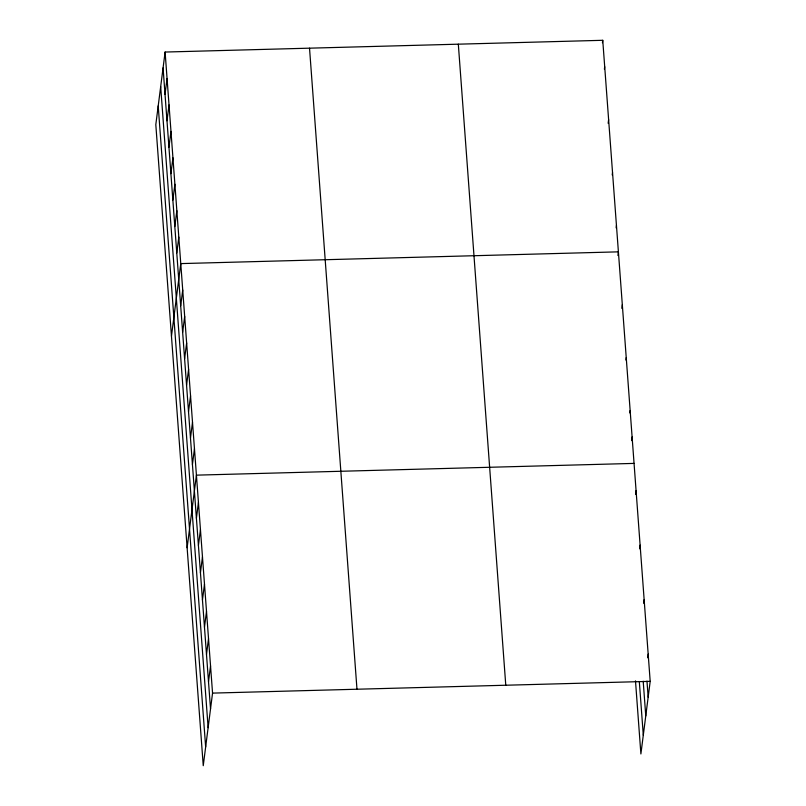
<?xml version="1.0" encoding="UTF-8"?>
<svg xmlns="http://www.w3.org/2000/svg" width="806" height="806" viewBox="0 0 806 806"><rect width="100%" height="100%" fill="white"/><g stroke="black" fill="none" stroke-linecap="round" stroke-linejoin="round"><path stroke-width="1.21" d="M165.109 52.047L155.81 124.648L203.253 765.7L212.552 693.11L165.109 52.047L602.747 40.3L650.19 681.352L640.891 753.953L635.491 680.879M165.029 94.342L167.064 78.494M166.993 120.789L169.018 104.941M168.948 147.226L170.973 131.378M170.902 173.673L172.937 157.825M172.857 200.12L174.892 184.272M174.821 226.557L176.846 210.709M176.776 253.003L178.811 237.155M171.466 336.193L180.766 263.602L618.404 251.845L617.93 255.502M180.695 305.887L182.72 290.039M182.65 332.334L184.675 316.486M184.604 358.781L186.639 342.933M186.559 385.218L188.594 369.37M188.523 411.665L190.548 395.817M190.478 438.111L192.503 422.263M192.433 464.548L194.468 448.7M187.123 547.737L196.422 475.147L634.06 463.4M196.412 518.238L198.437 502.39M198.427 545.481L200.452 529.633M200.442 572.734L202.477 556.886M202.457 599.976L204.492 584.128M204.472 627.219L206.507 611.371M206.497 654.462L208.522 638.614M208.512 681.705L210.537 665.857M602.435 42.738L602.747 40.3M604.389 69.185L604.702 66.747M608.147 123.288L608.611 119.631M612.217 174.952L612.53 172.514M616.137 227.846L616.449 225.408M621.849 308.396L622.313 304.739M625.919 360.06L626.232 357.622M629.839 412.944L630.151 410.506M631.632 440.61L632.106 436.953M635.612 494.3L636.075 490.642M639.642 548.785L640.115 545.128M643.672 603.281L644.145 599.624M647.712 657.767L648.175 654.109M212.552 693.11L650.19 681.352M646.976 681.1L648.165 697.2M643.198 681.251L645.767 715.93M639.349 681.967L643.299 735.223M458.322 44.179L505.775 685.231M309.524 48.179L356.977 689.231M163.074 67.895L210.527 708.958M160.676 86.625L208.129 727.677M158.208 105.918L205.651 746.971"/></g></svg>
